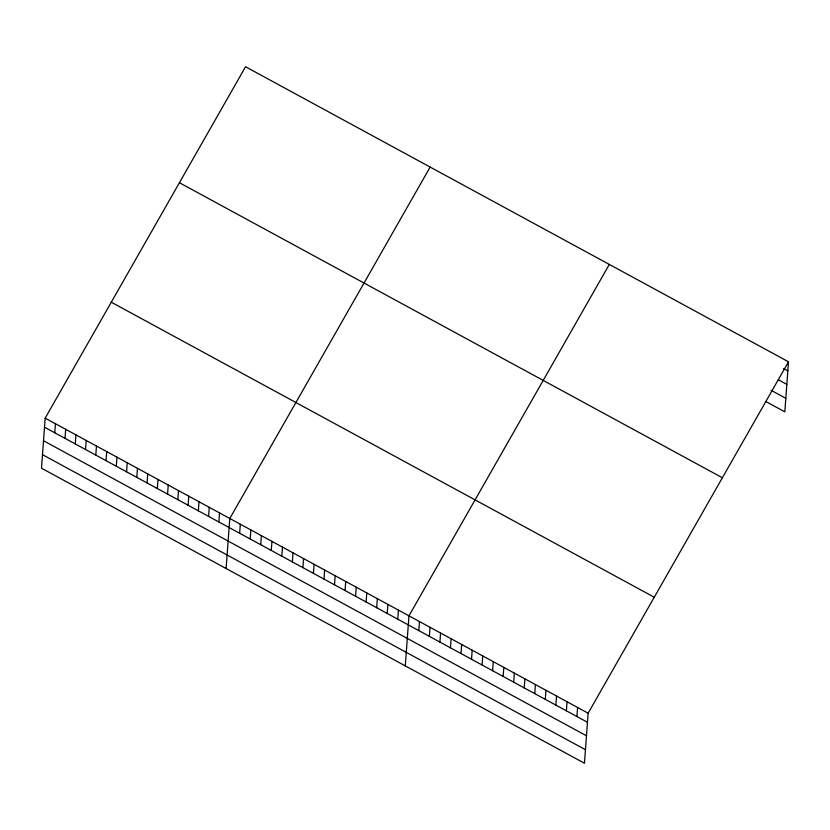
<?xml version="1.0" encoding="UTF-8"?>
<svg xmlns="http://www.w3.org/2000/svg" width="830" height="830" viewBox="0 0 830 830"><rect width="100%" height="100%" fill="white"/><g stroke="black" fill="none" stroke-linecap="round" stroke-linejoin="round"><path stroke-width="1.25" d="M45.173 418.164L41.5 468.203L584.455 763.247L588.128 713.209L788.5 361.797L245.545 66.753L45.173 418.164L588.128 713.209M54.77 432.793L55.434 423.736M65.02 438.375L65.684 429.318M75.281 443.946L75.945 434.889M85.532 449.518L86.196 440.46M95.792 455.089L96.456 446.032M106.043 460.66L106.707 451.603M116.304 466.232L116.968 457.174M126.554 471.803L127.218 462.746M136.815 477.385L137.479 468.328M147.066 482.956L147.73 473.899M157.327 488.528L157.991 479.47M167.577 494.099L168.241 485.042M177.838 499.67L178.502 490.613M188.088 505.242L188.752 496.184M198.349 510.813L199.013 501.766M208.6 516.395L209.264 507.338M218.861 521.966L219.525 512.909M226.102 568.519L229.786 518.48L430.148 167.069M239.652 533.265L240.316 524.207M250.193 538.992L250.857 529.934M260.734 544.719L261.398 535.661M271.275 550.446L271.939 541.388M281.816 556.173L282.48 547.115M292.357 561.9L293.021 552.842M302.898 567.627L303.562 558.569M313.429 573.354L314.103 564.296M323.97 579.081L324.634 570.023M334.511 584.808L335.175 575.75M345.052 590.535L345.716 581.477M355.593 596.262L356.257 587.204M366.134 601.989L366.798 592.931M376.675 607.716L377.339 598.658M387.216 613.443L387.88 604.385M397.757 619.17L398.421 610.112M405.279 665.878L408.962 615.839L609.324 264.428M418.828 630.624L419.492 621.566M429.369 636.351L430.033 627.293M439.91 642.078L440.574 633.02M450.451 647.805L451.115 638.747M460.992 653.532L461.656 644.474M471.533 659.259L472.197 650.201M482.074 664.986L482.738 655.928M492.605 670.713L493.279 661.655M503.146 676.44L503.81 667.393M513.687 682.167L514.351 673.12M524.228 687.894L524.892 678.847M534.769 693.621L535.433 684.574M545.31 699.348L545.974 690.301M555.851 705.085L556.515 696.028M566.392 710.812L567.056 701.755M576.933 716.539L577.597 707.482M788.5 361.797L784.827 411.836L765.851 401.523M783.624 368.562L787.836 370.854M778.405 379.798L786.84 384.373M771.06 390.287L785.823 398.307M179.425 182.725L722.38 477.758M111.293 302.203L654.258 597.237M44.509 427.222L587.464 722.266M43.513 440.751L586.478 735.785M42.496 454.684L585.451 749.718"/></g></svg>
